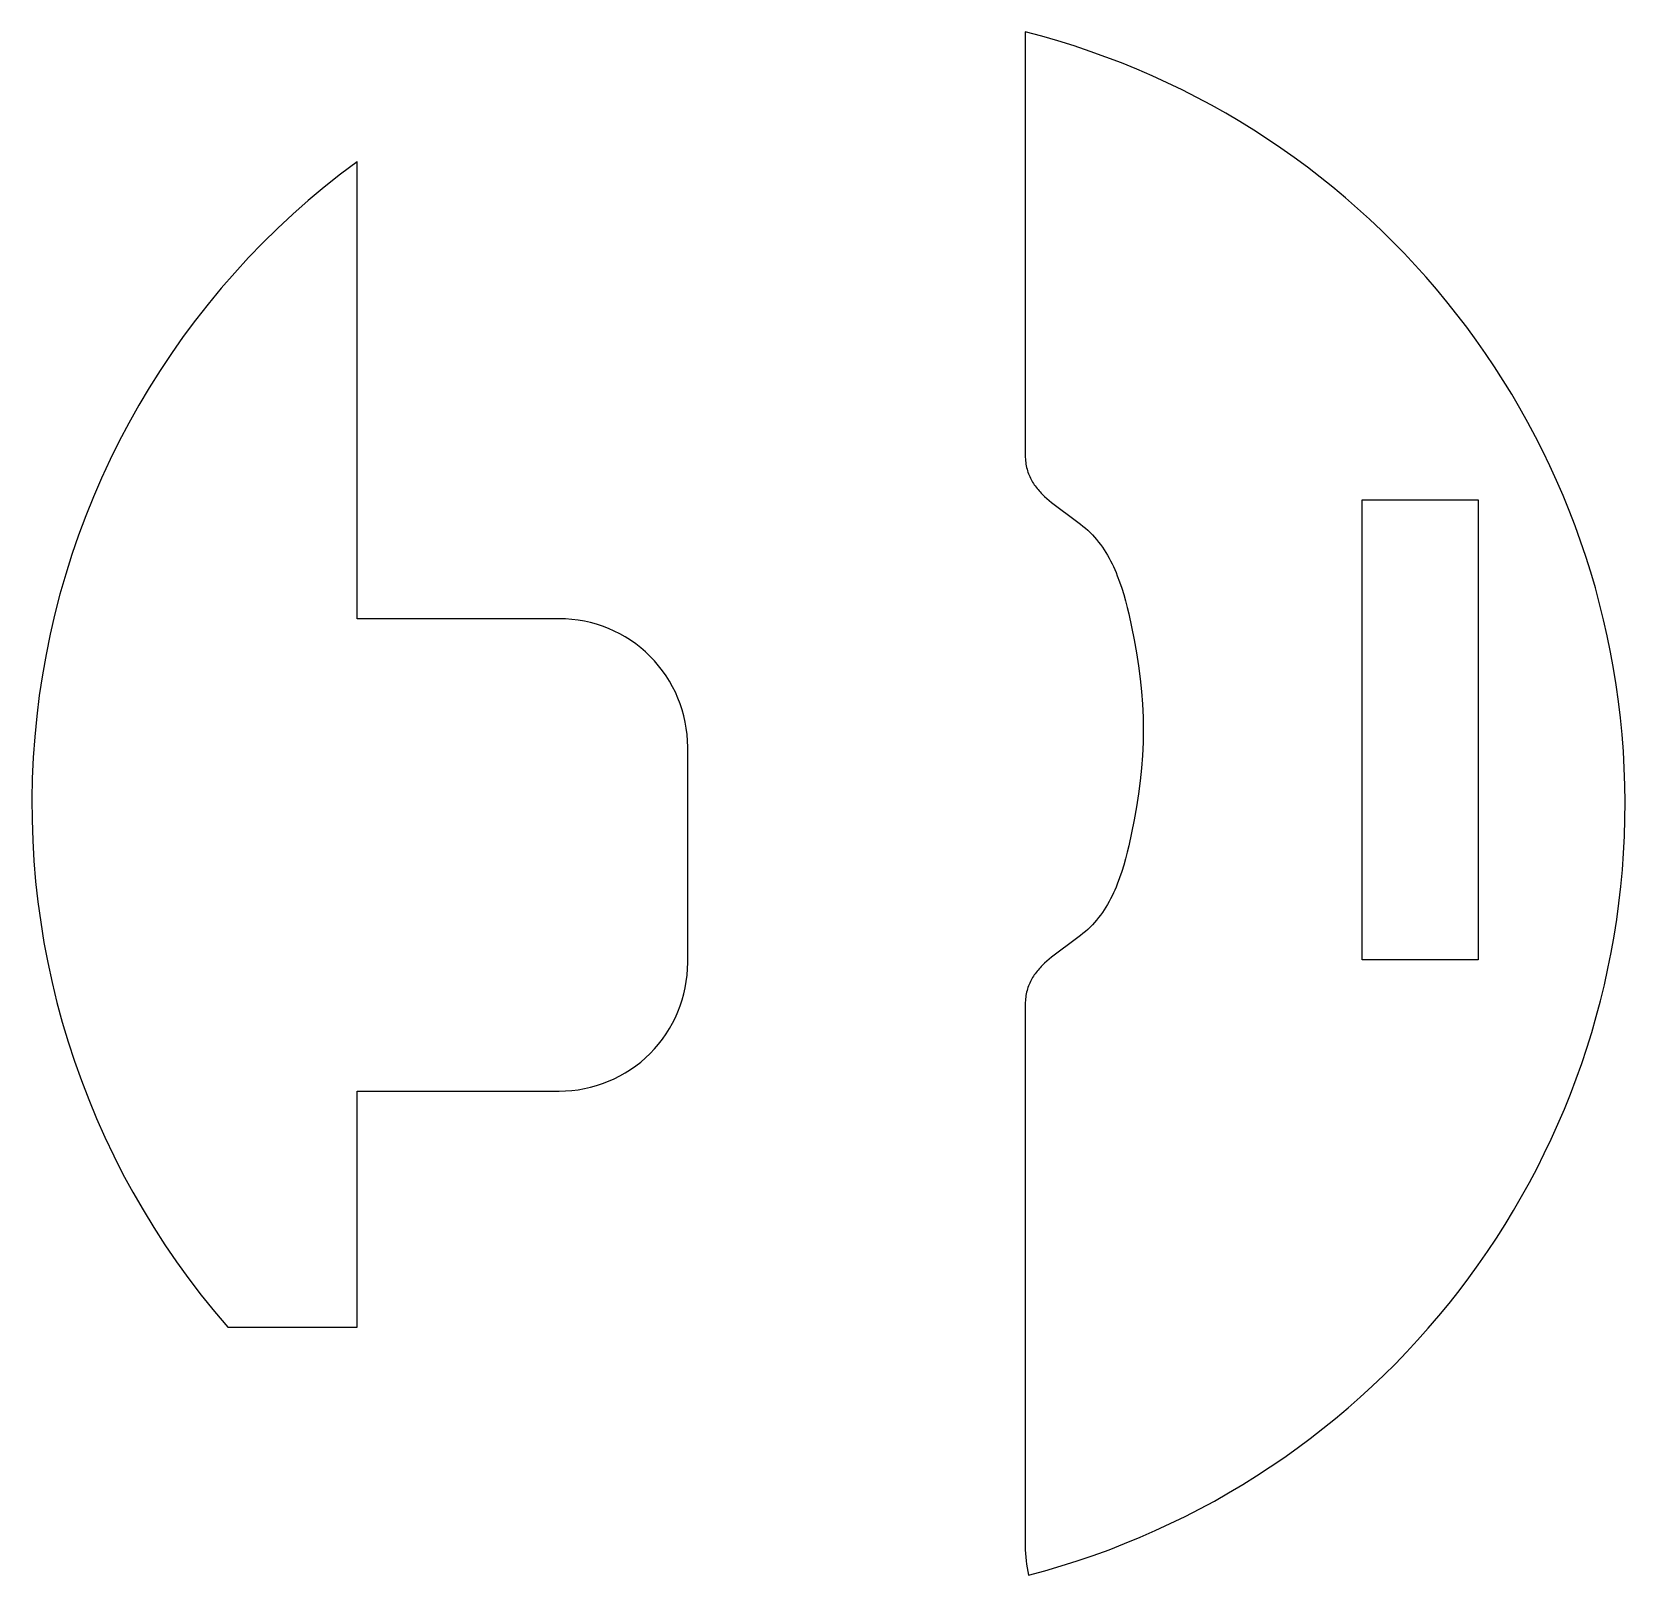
# Model space of a CAD drawing. Extents: x -6376.4 to -6342.6, y 449.8 to 482.5.
import ezdxf

# ---------------------------------------------------------------- set-up
doc = ezdxf.new("R2010")
doc.units = 0
doc.layers.add('FAB_2$FISHBOWL$TEST', color=7, linetype='CONTINUOUS')

msp = doc.modelspace()

# ---------------------------------------------------------------- linework, layer by layer
at = {"layer": 'FAB_2$FISHBOWL$TEST'}
for points in [[(-6355.323, 482.515), (-6355.323, 473.511), (-6355.321, 473.472), (-6355.317, 473.435), (-6355.313, 473.398), (-6355.308, 473.362), (-6355.301, 473.327), (-6355.293, 473.292), (-6355.285, 473.258), (-6355.275, 473.225), (-6355.265, 473.193), (-6355.253, 473.161), (-6355.241, 473.13), (-6355.228, 473.1), (-6355.214, 473.07), (-6355.199, 473.04), (-6355.183, 473.012), (-6355.167, 472.984), (-6355.149, 472.956), (-6355.131, 472.929), (-6355.113, 472.902), (-6355.093, 472.876), (-6355.073, 472.851), (-6355.053, 472.825), (-6355.031, 472.801), (-6355.009, 472.776), (-6354.987, 472.752), (-6354.964, 472.728), (-6354.917, 472.682), (-6354.867, 472.637), (-6354.817, 472.593), (-6354.764, 472.55), (-6354.711, 472.508), (-6354.264, 472.181), (-6354.154, 472.096), (-6354.101, 472.053), (-6354.049, 472.009), (-6353.998, 471.963), (-6353.949, 471.916), (-6353.901, 471.868), (-6353.855, 471.818), (-6353.811, 471.767), (-6353.769, 471.715), (-6353.728, 471.662), (-6353.689, 471.607), (-6353.651, 471.551), (-6353.615, 471.494), (-6353.581, 471.436), (-6353.547, 471.377), (-6353.515, 471.317), (-6353.485, 471.256), (-6353.455, 471.194), (-6353.427, 471.131), (-6353.4, 471.068), (-6353.374, 471.003), (-6353.325, 470.873), (-6353.281, 470.74), (-6353.239, 470.606), (-6353.201, 470.47), (-6353.166, 470.332), (-6353.133, 470.194), (-6353.072, 469.918), (-6353.018, 469.642), (-6352.969, 469.367), (-6352.926, 469.094), (-6352.89, 468.822), (-6352.862, 468.551), (-6352.84, 468.28), (-6352.827, 468.01), (-6352.823, 467.74), (-6352.827, 467.469), (-6352.84, 467.199), (-6352.862, 466.928), (-6352.89, 466.657), (-6352.926, 466.385), (-6352.969, 466.112), (-6353.018, 465.837), (-6353.072, 465.562), (-6353.133, 465.285), (-6353.166, 465.147), (-6353.201, 465.01), (-6353.239, 464.873), (-6353.281, 464.739), (-6353.325, 464.606), (-6353.374, 464.476), (-6353.4, 464.412), (-6353.427, 464.348), (-6353.455, 464.286), (-6353.485, 464.224), (-6353.515, 464.163), (-6353.547, 464.103), (-6353.581, 464.043), (-6353.615, 463.985), (-6353.651, 463.928), (-6353.689, 463.872), (-6353.728, 463.818), (-6353.769, 463.764), (-6353.811, 463.712), (-6353.855, 463.661), (-6353.901, 463.611), (-6353.949, 463.563), (-6353.998, 463.516), (-6354.049, 463.47), (-6354.101, 463.426), (-6354.154, 463.383), (-6354.264, 463.298), (-6354.711, 462.971), (-6354.764, 462.929), (-6354.817, 462.886), (-6354.867, 462.842), (-6354.917, 462.797), (-6354.964, 462.751), (-6354.987, 462.727), (-6355.009, 462.703), (-6355.031, 462.679), (-6355.053, 462.654), (-6355.073, 462.629), (-6355.093, 462.603), (-6355.113, 462.577), (-6355.131, 462.55), (-6355.149, 462.523), (-6355.167, 462.496), (-6355.183, 462.467), (-6355.199, 462.439), (-6355.214, 462.409), (-6355.228, 462.38), (-6355.241, 462.349), (-6355.253, 462.318), (-6355.265, 462.286), (-6355.275, 462.254), (-6355.285, 462.221), (-6355.293, 462.187), (-6355.301, 462.152), (-6355.308, 462.117), (-6355.313, 462.081), (-6355.317, 462.044), (-6355.321, 462.007), (-6355.323, 461.968), (-6355.323, 450.46, 0.056981), (-6355.253, 449.846)], [(-6372.205, 455.092), (-6369.469, 455.092), (-6369.469, 460.092), (-6365.189, 460.092, 0.414214), (-6362.469, 462.812), (-6362.469, 465.092), (-6362.469, 467.372, 0.414214), (-6365.189, 470.092), (-6369.469, 470.092), (-6369.469, 479.768)]]:
    msp.add_lwpolyline(points, format="xyb", dxfattribs=at)
msp.add_lwpolyline([(-6345.733, 467.74), (-6345.733, 462.87), (-6348.193, 462.87), (-6348.193, 472.61), (-6345.733, 472.61)], close=True, dxfattribs=at)
for start, end in [(284.5455, 75.7007), (126.2805, 221.0632)]:
    msp.add_arc((-6359.489, 466.171), 16.866, start, end, dxfattribs=at)

doc.saveas('drawing.dxf')
